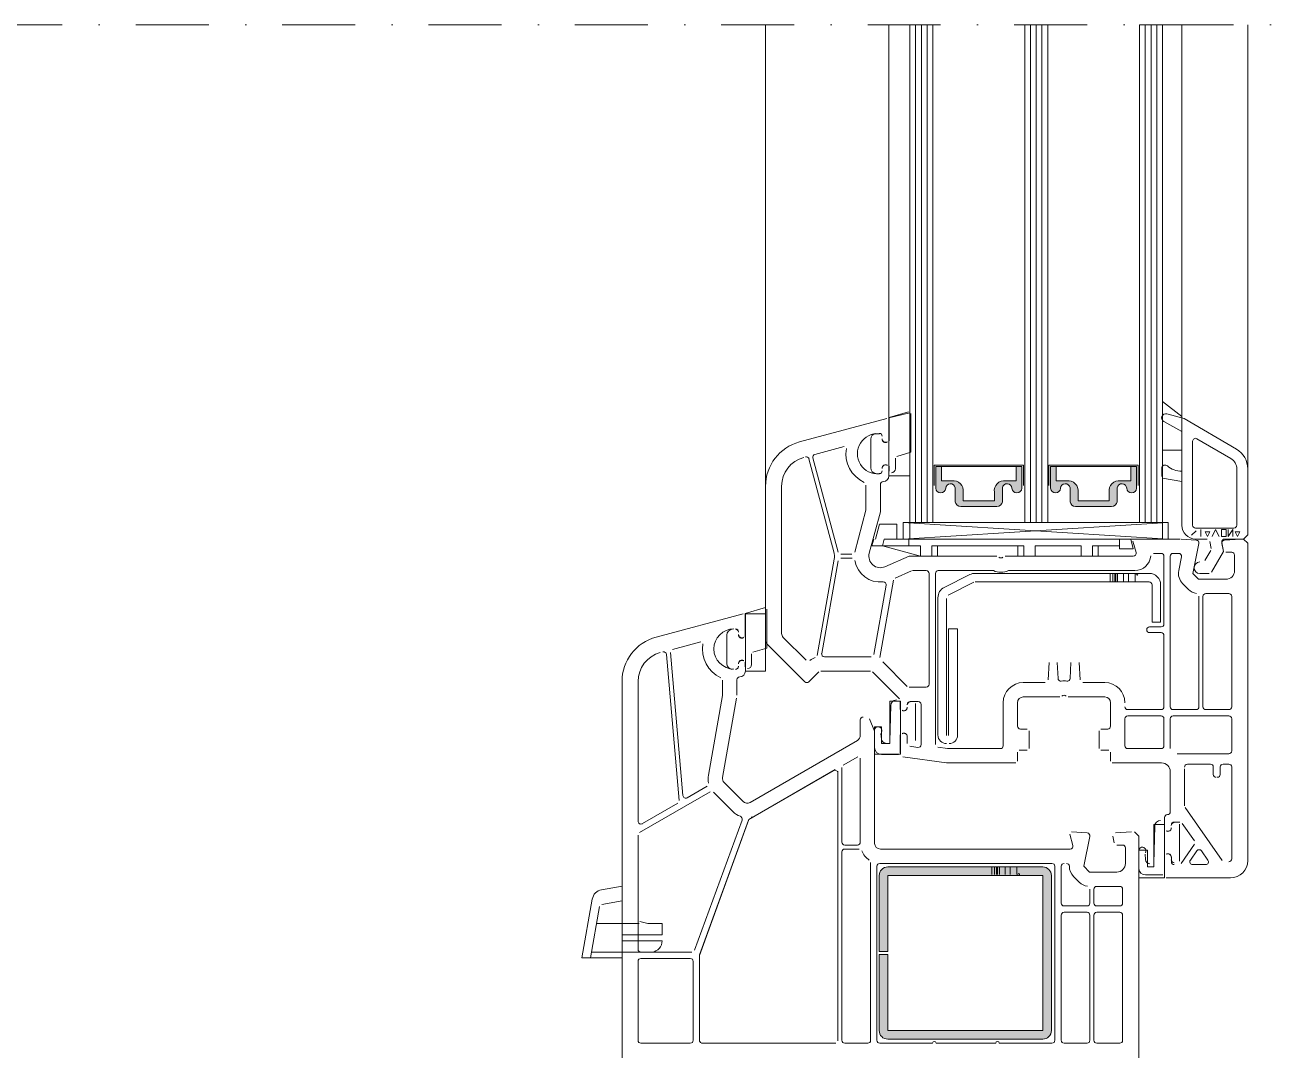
# Model space of a CAD drawing. Header units: millimetres. Extents: x 3755 to 11066, y 2401 to 4339.
# Drawn here: x 8953.3 to 9170.2, y 2755.5 to 2934.1 of the extents above; entities that cross this region are included whole.
import ezdxf

# ---------------------------------------------------------------- set-up
doc = ezdxf.new("R2010")
doc.units = ezdxf.units.MM
doc.linetypes.add('IMPORT-DASHDOT _2_', pattern=[25.4, 12.7, -6.35, 0, -6.35])
for name, color, linetype, lineweight in [('A-DETL', 90, 'Continuous', 18), ('A-DETL-GENF', 92, 'Continuous', 18), ('A-DETL-THIN', 151, 'Continuous', 18)]:
    doc.layers.add(name, color=color, linetype=linetype, lineweight=lineweight)

msp = doc.modelspace()

# ---------------------------------------------------------------- hatches: boundary and pattern name
at = {"layer": 'A-DETL-GENF'}
for color, points in [(3, [(9122.61, 2850.21), (9123.05, 2850.32), (9123.39, 2850.61), (9123.58, 2851.02), (9123.63, 2853.67), (9123.87, 2853.99), (9124.24, 2854.17), (9124.65, 2854.14), (9124.99, 2853.93), (9125.2, 2853.58), (9125.23, 2853.37), (9125.36, 2852.96), (9125.68, 2852.66), (9126.1, 2852.56), (9126.52, 2852.66), (9126.83, 2852.96), (9126.97, 2853.37), (9126.97, 2857.16), (9125.97, 2857.16), (9125.97, 2854.66), (9123.75, 2854.68), (9123.35, 2854.6), (9122.98, 2854.43), (9122.67, 2854.18), (9122.41, 2853.86), (9122.24, 2853.49), (9122.16, 2853.1), (9122.18, 2851.21), (9116.76, 2851.21), (9116.77, 2853.1), (9116.69, 2853.49), (9116.52, 2853.86), (9116.27, 2854.18), (9115.95, 2854.43), (9115.58, 2854.6), (9115.19, 2854.68), (9114.78, 2854.66), (9112.97, 2854.66), (9112.97, 2857.16), (9111.97, 2857.16), (9111.97, 2853.37), (9112.1, 2852.96), (9112.42, 2852.66), (9112.84, 2852.56), (9113.26, 2852.66), (9113.57, 2852.96), (9113.94, 2853.93), (9114.29, 2854.14), (9114.69, 2854.17), (9115.06, 2853.99), (9115.31, 2853.67), (9115.36, 2853.47), (9115.36, 2851.02), (9115.54, 2850.61), (9115.89, 2850.32), (9116.33, 2850.21)]), (3, [(9142.61, 2850.21), (9143.05, 2850.32), (9143.39, 2850.61), (9143.58, 2851.02), (9143.63, 2853.67), (9143.87, 2853.99), (9144.24, 2854.17), (9144.65, 2854.14), (9144.99, 2853.93), (9145.2, 2853.58), (9145.23, 2853.37), (9145.36, 2852.96), (9145.68, 2852.66), (9146.1, 2852.56), (9146.52, 2852.66), (9146.83, 2852.96), (9146.97, 2853.37), (9146.97, 2857.16), (9145.97, 2857.16), (9145.97, 2854.66), (9143.75, 2854.68), (9143.35, 2854.6), (9142.98, 2854.43), (9142.67, 2854.18), (9142.41, 2853.86), (9142.24, 2853.49), (9142.16, 2853.1), (9142.18, 2851.21), (9136.76, 2851.21), (9136.77, 2853.1), (9136.69, 2853.49), (9136.52, 2853.86), (9136.27, 2854.18), (9135.95, 2854.43), (9135.58, 2854.6), (9135.19, 2854.68), (9134.78, 2854.66), (9132.97, 2854.66), (9132.97, 2857.16), (9131.97, 2857.16), (9131.97, 2853.37), (9132.1, 2852.96), (9132.42, 2852.66), (9132.84, 2852.56), (9133.26, 2852.66), (9133.57, 2852.96), (9133.94, 2853.93), (9134.29, 2854.14), (9134.69, 2854.17), (9135.06, 2853.99), (9135.31, 2853.67), (9135.36, 2853.47), (9135.36, 2851.02), (9135.54, 2850.61), (9135.89, 2850.32), (9136.33, 2850.21), (9142.15, 2850.21)]), (7, [(9130.62, 2757.44), (9131.01, 2757.49), (9131.37, 2757.64), (9131.68, 2757.88), (9131.92, 2758.19), (9132.07, 2758.55), (9132.12, 2758.94), (9132.07, 2786.33), (9131.92, 2786.69), (9131.68, 2787), (9131.37, 2787.24), (9131.01, 2787.39), (9130.62, 2787.44), (9103.23, 2787.39), (9102.87, 2787.24), (9102.56, 2787), (9102.32, 2786.69), (9102.17, 2786.33), (9102.12, 2785.94), (9102.12, 2772.69), (9103.62, 2772.69), (9103.62, 2785.94), (9130.62, 2785.94), (9130.62, 2758.94), (9103.62, 2758.94), (9103.62, 2772.19), (9102.12, 2772.19), (9102.17, 2758.55), (9102.32, 2758.19), (9102.56, 2757.88), (9102.87, 2757.64), (9103.23, 2757.49), (9103.62, 2757.44)])]:
    msp.add_hatch(color=color, dxfattribs=at).paths.add_polyline_path(points)

# ---------------------------------------------------------------- linework, layer by layer
at = {"layer": 'A-DETL', "linetype": 'IMPORT-DASHDOT _2_'}
msp.add_line((9342.32, 2934.07), (8707.32, 2934.07), dxfattribs=at)
at = {"layer": 'A-DETL'}
for p, q in [((9082.32, 2853.73), (9082.32, 2934.07)), ((9103.82, 2865.24), (9103.82, 2934.07)), ((9107.47, 2847.43), (9107.47, 2934.07)), ((9107.47, 2934.07), (9111.47, 2934.07)), ((9107.47, 2847.43), (9107.47, 2934.07)), ((9108.47, 2934.07), (9108.47, 2847.43)), ((9109.47, 2934.07), (9109.47, 2847.43)), ((9110.47, 2934.07), (9110.47, 2847.43)), ((9111.47, 2934.07), (9111.47, 2847.43)), ((9111.47, 2934.07), (9111.47, 2847.43)), ((9127.47, 2847.43), (9127.47, 2934.07)), ((9127.47, 2934.07), (9131.47, 2934.07)), ((9127.47, 2847.43), (9127.47, 2934.07)), ((9128.47, 2934.07), (9128.47, 2847.43)), ((9129.47, 2934.07), (9129.47, 2847.43)), ((9130.47, 2934.07), (9130.47, 2847.43)), ((9131.47, 2934.07), (9131.47, 2847.43)), ((9131.47, 2934.07), (9131.47, 2847.43)), ((9147.47, 2847.43), (9147.47, 2934.07)), ((9147.47, 2934.07), (9151.47, 2934.07)), ((9147.47, 2934.07), (9147.47, 2847.43)), ((9148.47, 2934.07), (9148.47, 2847.43)), ((9149.47, 2934.07), (9149.47, 2847.43)), ((9150.47, 2934.07), (9150.47, 2847.43)), ((9151.47, 2934.07), (9151.47, 2847.43)), ((9151.47, 2847.43), (9151.47, 2934.07)), ((9154.83, 2865.63), (9154.83, 2934.07)), ((9166.32, 2856.74), (9166.32, 2934.07)), ((9151.47, 2868.51), (9151.47, 2860)), ((9154.82, 2865.85), (9151.47, 2868.51)), ((9103.45, 2865.53), (9088.25, 2861.45)), ((9103.45, 2865.53), (9088.25, 2861.45)), ((9103.82, 2865.62), (9107.47, 2866.51)), ((9103.82, 2855.54), (9103.82, 2865.62)), ((9107.22, 2866.69), (9103.84, 2865.68)), ((9103.84, 2865.68), (9103.84, 2861.63)), ((9107.47, 2866.51), (9107.47, 2855.54)), ((9107.61, 2859.64), (9107.61, 2866.41)), ((9155.23, 2865.52), (9152.23, 2866.33)), ((9154.82, 2860), (9154.82, 2865.85)), ((9164.34, 2860.19), (9155.23, 2865.52)), ((9164.34, 2860.19), (9155.23, 2865.52)), ((9103.82, 2861.59), (9103.82, 2865.24)), ((9103.82, 2861.59), (9103.82, 2865.24)), ((9151.69, 2865.01), (9154.82, 2863.24)), ((9154.82, 2865.24), (9154.82, 2846.94)), ((9154.82, 2865.24), (9154.82, 2846.94)), ((9154.83, 2863.29), (9154.83, 2865.24)), ((9100.64, 2861.92), (9100.64, 2856.94)), ((9156.72, 2861.58), (9156.72, 2846.94)), ((9163.38, 2858.55), (9157.48, 2862.01)), ((9096.03, 2860.64), (9090.92, 2859.27)), ((9105.17, 2858.91), (9107.61, 2859.64)), ((9151.47, 2860), (9154.82, 2860)), ((9094.22, 2842.31), (9089.89, 2858.48)), ((9090.57, 2858.66), (9094.96, 2842.26)), ((9103.82, 2855.54), (9103.82, 2857.18)), ((9103.82, 2855.54), (9103.82, 2857.18)), ((9103.84, 2857.23), (9103.84, 2856.38)), ((9104.94, 2856.78), (9104.94, 2858.62)), ((9111.69, 2853.87), (9111.69, 2857.43)), ((9111.69, 2857.43), (9127.24, 2857.43)), ((9111.97, 2853.37), (9111.97, 2857.16)), ((9111.97, 2857.16), (9126.97, 2857.16)), ((9112.97, 2854.66), (9112.97, 2857.16)), ((9112.97, 2857.16), (9112.97, 2855.16)), ((9125.97, 2854.66), (9125.97, 2857.16)), ((9126.97, 2857.16), (9126.97, 2853.37)), ((9127.24, 2857.43), (9127.24, 2853.87)), ((9147.24, 2857.43), (9131.69, 2857.43)), ((9131.69, 2857.43), (9131.69, 2853.87)), ((9146.97, 2857.16), (9131.97, 2857.16)), ((9131.97, 2857.16), (9131.97, 2853.37)), ((9132.97, 2854.66), (9132.97, 2857.16)), ((9145.97, 2854.66), (9145.97, 2857.16)), ((9145.97, 2857.16), (9145.97, 2855.16)), ((9146.97, 2853.37), (9146.97, 2857.16)), ((9147.24, 2853.87), (9147.24, 2857.43)), ((9151.33, 2856.83), (9151.33, 2855.41)), ((9164.42, 2846.94), (9164.42, 2856.74)), ((9166.32, 2845.29), (9166.32, 2856.74)), ((9166.32, 2845.29), (9166.32, 2856.74)), ((9107.47, 2855.54), (9103.82, 2855.54)), ((9114.78, 2854.66), (9112.97, 2854.66)), ((9124.15, 2854.66), (9125.97, 2854.66)), ((9134.78, 2854.66), (9132.97, 2854.66)), ((9144.15, 2854.66), (9145.97, 2854.66)), ((9151.47, 2855.14), (9154.83, 2854.54)), ((9154.83, 2854.54), (9154.83, 2856.34)), ((9082.32, 2853.73), (9082.32, 2826.95)), ((9082.32, 2853.73), (9082.32, 2826.95)), ((9085.12, 2853.73), (9085.12, 2828.11)), ((9099.82, 2849.59), (9099.82, 2853.93)), ((9102.32, 2849.26), (9102.32, 2854.04)), ((9102.32, 2849.26), (9102.32, 2854.04)), ((9115.36, 2853.47), (9115.36, 2851.02)), ((9116.76, 2852.69), (9116.76, 2851.21)), ((9122.18, 2851.21), (9122.18, 2852.69)), ((9123.58, 2853.47), (9123.58, 2851.02)), ((9135.36, 2853.47), (9135.36, 2851.02)), ((9136.76, 2852.69), (9136.76, 2851.21)), ((9142.18, 2851.21), (9142.18, 2852.69)), ((9143.58, 2853.47), (9143.58, 2851.02)), ((9122.61, 2850.21), (9116.33, 2850.21)), ((9116.76, 2851.21), (9122.18, 2851.21)), ((9136.33, 2850.21), (9142.61, 2850.21)), ((9136.76, 2851.21), (9142.18, 2851.21)), ((9097.86, 2842.26), (9099.82, 2849.59)), ((9100.39, 2842.05), (9102.32, 2849.26)), ((9100.39, 2842.05), (9102.32, 2849.26)), ((9101.47, 2844.53), (9102.15, 2847.1)), ((9102.15, 2847.1), (9105.2, 2847.1)), ((9105.2, 2847.1), (9105.2, 2844.54)), ((9106.28, 2847.43), (9106.28, 2844.54)), ((9106.28, 2844.54), (9106.28, 2847.43)), ((9106.28, 2847.43), (9152.44, 2844.54)), ((9152.44, 2847.43), (9106.28, 2847.43)), ((9152.44, 2847.43), (9106.28, 2844.54)), ((9151.47, 2847.43), (9107.47, 2847.43)), ((9107.47, 2847.43), (9107.47, 2844.54)), ((9151.47, 2847.43), (9107.47, 2847.43)), ((9111.47, 2847.43), (9107.47, 2847.43)), ((9111.47, 2847.43), (9127.47, 2847.43)), ((9131.47, 2847.43), (9127.47, 2847.43)), ((9147.47, 2847.43), (9131.47, 2847.43)), ((9151.47, 2847.43), (9147.47, 2847.43)), ((9151.47, 2844.54), (9151.47, 2847.43)), ((9152.44, 2844.54), (9152.44, 2847.43)), ((9156.55, 2845.19), (9157.34, 2845.98)), ((9163.92, 2846.44), (9157.22, 2846.44)), ((9158.14, 2845), (9158.14, 2846.17)), ((9160.1, 2845), (9160.71, 2846.17)), ((9160.71, 2846.17), (9161.33, 2845)), ((9162.54, 2846.17), (9161.73, 2846.17)), ((9161.73, 2846.17), (9161.73, 2845)), ((9162.54, 2845), (9162.54, 2846.17)), ((9162.93, 2846.17), (9162.93, 2845)), ((9162.93, 2845), (9163.73, 2846.17)), ((9163.73, 2846.17), (9163.73, 2845)), ((9100.84, 2843.33), (9101.18, 2844.53)), ((9102.69, 2843.34), (9102.97, 2844.54)), ((9102.97, 2844.54), (9145.93, 2844.54)), ((9106.28, 2844.54), (9152.44, 2844.54)), ((9152.44, 2844.54), (9106.28, 2844.54)), ((9107.29, 2844.54), (9107.29, 2843.34)), ((9107.47, 2844.54), (9151.47, 2844.54)), ((9143.99, 2842.84), (9143.99, 2844.54)), ((9145.93, 2844.54), (9146.39, 2842.84)), ((9146.33, 2844.16), (9146.87, 2842.17)), ((9146.33, 2844.16), (9146.87, 2842.17)), ((9154.53, 2844.54), (9146.62, 2844.54)), ((9154.53, 2844.54), (9146.62, 2844.54)), ((9157.36, 2844.36), (9154.73, 2844.53)), ((9157.36, 2844.36), (9154.73, 2844.53)), ((9156.75, 2838.54), (9157.81, 2843.76)), ((9156.75, 2838.54), (9157.81, 2843.76)), ((9157.22, 2844.54), (9159.24, 2844.54)), ((9157.22, 2844.54), (9159.24, 2844.54)), ((9158.93, 2845.79), (9159.33, 2845)), ((9158.93, 2845.79), (9159.73, 2845.79)), ((9159.33, 2845), (9159.73, 2845.79)), ((9159.73, 2844.12), (9159.95, 2842.88)), ((9159.73, 2844.12), (9159.95, 2842.88)), ((9161.73, 2845), (9162.54, 2845)), ((9162.07, 2842.34), (9161.79, 2843.95)), ((9162.07, 2842.34), (9161.79, 2843.95)), ((9161.83, 2843.77), (9162.03, 2842.65)), ((9161.83, 2843.77), (9162.03, 2842.65)), ((9162.28, 2844.54), (9165.57, 2844.54)), ((9162.28, 2844.54), (9165.57, 2844.54)), ((9165.07, 2844.54), (9162.29, 2844.35)), ((9165.07, 2844.54), (9162.29, 2844.35)), ((9164.13, 2845.79), (9164.93, 2845.79)), ((9164.53, 2845), (9164.13, 2845.79)), ((9164.93, 2845.79), (9164.53, 2845)), ((9165.57, 2844.54), (9166.32, 2845.29)), ((9165.57, 2844.54), (9166.32, 2845.29)), ((9166.32, 2843.79), (9165.57, 2844.54)), ((9166.32, 2843.79), (9165.57, 2844.54)), ((9166.32, 2788.54), (9166.32, 2843.79)), ((9166.32, 2788.54), (9166.32, 2843.79)), ((9097.37, 2841.89), (9095.44, 2841.89)), ((9102.71, 2843.33), (9100.84, 2843.33)), ((9109.29, 2841.54), (9102.69, 2843.34)), ((9102.69, 2843.34), (9109.29, 2843.34)), ((9109.29, 2843.34), (9102.69, 2843.34)), ((9107.32, 2841.54), (9103.12, 2839.7)), ((9107.32, 2841.54), (9103.12, 2839.7)), ((9122.61, 2841.54), (9107.32, 2841.54)), ((9122.61, 2841.54), (9107.32, 2841.54)), ((9109.29, 2843.34), (9109.29, 2841.54)), ((9112.29, 2841.54), (9109.29, 2841.54)), ((9111.29, 2843.34), (9127.29, 2843.34)), ((9111.29, 2843.34), (9111.29, 2841.54)), ((9112.29, 2843.34), (9112.29, 2841.54)), ((9146.38, 2841.54), (9124.04, 2841.54)), ((9146.38, 2841.54), (9124.04, 2841.54)), ((9126.29, 2841.54), (9126.29, 2843.34)), ((9129.29, 2841.54), (9126.29, 2841.54)), ((9127.29, 2843.34), (9127.29, 2841.54)), ((9137.29, 2843.34), (9129.29, 2843.34)), ((9129.29, 2843.34), (9129.29, 2841.54)), ((9137.29, 2841.54), (9137.29, 2843.34)), ((9140.29, 2841.54), (9137.29, 2841.54)), ((9143.99, 2843.34), (9139.29, 2843.34)), ((9139.29, 2843.34), (9139.29, 2841.54)), ((9140.29, 2843.34), (9140.29, 2841.54)), ((9146.39, 2842.84), (9143.99, 2842.84)), ((9151.22, 2842.04), (9149.93, 2842.04)), ((9151.72, 2829.74), (9151.72, 2841.54)), ((9152.82, 2841.54), (9152.82, 2815.34)), ((9154.3, 2842.04), (9153.32, 2842.04)), ((9159.89, 2842.55), (9158.87, 2840.79)), ((9159.89, 2842.55), (9158.87, 2840.79)), ((9160.02, 2838.79), (9162.07, 2842.34)), ((9160.02, 2838.79), (9162.07, 2842.34)), ((9162.52, 2842.24), (9163.52, 2842.24)), ((9162.52, 2842.24), (9163.52, 2842.24)), ((9164.02, 2841.74), (9164.02, 2839.04)), ((9164.02, 2841.74), (9164.02, 2839.04)), ((9091.32, 2824.27), (9094.28, 2841.02)), ((9094.95, 2840.77), (9092.1, 2824.62)), ((9097.4, 2841.19), (9095.44, 2841.19)), ((9154.3, 2839.03), (9154.79, 2841.44)), ((9104.61, 2837.38), (9102.23, 2823.92)), ((9107.75, 2838.99), (9104.9, 2837.75)), ((9110.32, 2839.04), (9107.95, 2839.04)), ((9110.82, 2819.24), (9110.82, 2838.54)), ((9111.92, 2838.54), (9111.92, 2808.76)), ((9122.02, 2839.04), (9112.42, 2839.04)), ((9117.93, 2838.35), (9113.46, 2836.11)), ((9149.15, 2838.56), (9118.82, 2838.56)), ((9146.65, 2839.04), (9124.63, 2839.04)), ((9142.33, 2838.56), (9142.33, 2837.06)), ((9142.83, 2838.56), (9142.83, 2837.06)), ((9143.15, 2837.06), (9143.15, 2838.56)), ((9143.34, 2838.56), (9143.34, 2837.06)), ((9143.66, 2837.06), (9143.66, 2838.56)), ((9144.67, 2837.06), (9144.67, 2838.56)), ((9145.53, 2838.56), (9145.53, 2837.06)), ((9146.7, 2838.56), (9146.7, 2837.06)), ((9157.75, 2837.54), (9156.75, 2838.54)), ((9157.75, 2837.54), (9156.75, 2838.54)), ((9162.52, 2837.54), (9157.75, 2837.54)), ((9162.52, 2837.54), (9157.75, 2837.54)), ((9157.97, 2838.54), (9159.59, 2838.54)), ((9157.97, 2838.54), (9159.59, 2838.54)), ((9101.21, 2824.45), (9103.33, 2836.48)), ((9114.13, 2834.77), (9118.6, 2837)), ((9118.82, 2837.06), (9149.15, 2837.06)), ((9149.65, 2836.56), (9149.65, 2830.06)), ((9151.15, 2830.06), (9151.15, 2836.56)), ((9155.98, 2835.77), (9154.98, 2836.77)), ((9163.02, 2835.04), (9159.02, 2835.04)), ((9112.35, 2834.32), (9112.35, 2810.41)), ((9113.85, 2810.3), (9113.85, 2834.19)), ((9157.82, 2815.34), (9157.82, 2834.57)), ((9158.52, 2834.54), (9158.52, 2815.34)), ((9163.52, 2815.34), (9163.52, 2834.54)), ((9078.45, 2831.53), (9063.25, 2827.45)), ((9078.45, 2831.53), (9063.25, 2827.45)), ((9082.32, 2832.64), (9078.79, 2831.58)), ((9078.79, 2831.58), (9078.79, 2827.53)), ((9078.82, 2821.54), (9078.82, 2831.53)), ((9078.82, 2831.53), (9082.32, 2831.53)), ((9078.82, 2827.59), (9078.82, 2831.24)), ((9078.82, 2827.59), (9078.82, 2831.24)), ((9082.32, 2831.53), (9082.32, 2821.54)), ((9082.56, 2825.54), (9082.56, 2832.31)), ((9115.78, 2828.91), (9114.2, 2828.91)), ((9114.2, 2828.91), (9114.2, 2810.32)), ((9115.78, 2810.41), (9115.78, 2828.91)), ((9149.22, 2829.24), (9151.22, 2829.24)), ((9149.65, 2830.06), (9151.15, 2830.06)), ((9071.03, 2826.64), (9066.11, 2825.32)), ((9075.59, 2827.82), (9075.59, 2822.84)), ((9085.42, 2827.4), (9089.4, 2823.42)), ((9151.22, 2828.24), (9149.22, 2828.24)), ((9151.72, 2815.34), (9151.72, 2827.74)), ((9067.3, 2799.01), (9065.07, 2824.44)), ((9065.74, 2824.8), (9067.92, 2799.86)), ((9079.89, 2822.68), (9079.89, 2824.52)), ((9080.12, 2824.81), (9082.56, 2825.54)), ((9082.62, 2826.24), (9089.18, 2819.68)), ((9082.62, 2826.24), (9089.18, 2819.68)), ((9078.79, 2823.12), (9078.79, 2822.28)), ((9078.82, 2821.54), (9078.82, 2823.18)), ((9078.82, 2821.54), (9078.82, 2823.18)), ((9092.59, 2824.04), (9100.72, 2824.04)), ((9102.74, 2823.16), (9107.01, 2818.88)), ((9131.54, 2820.01), (9131.7, 2823.06)), ((9133.13, 2823.06), (9133.27, 2820.27)), ((9135.37, 2820.27), (9135.52, 2823.06)), ((9136.95, 2823.06), (9137.11, 2820.01)), ((9074.82, 2817.31), (9074.82, 2819.93)), ((9077.32, 2817.36), (9077.32, 2820.04)), ((9077.32, 2817.36), (9077.32, 2820.04)), ((9082.32, 2821.54), (9078.82, 2821.54)), ((9089.88, 2819.68), (9091.59, 2821.39)), ((9089.88, 2819.68), (9091.59, 2821.39)), ((9091.94, 2821.54), (9100.62, 2821.54)), ((9091.94, 2821.54), (9100.62, 2821.54)), ((9100.97, 2821.39), (9105.68, 2816.68)), ((9100.97, 2821.39), (9105.68, 2816.68)), ((9057.32, 2819.73), (9057.32, 2748.04)), ((9057.32, 2819.73), (9057.32, 2748.04)), ((9060.12, 2819.73), (9060.12, 2795.4)), ((9107.37, 2818.74), (9110.32, 2818.74)), ((9127.22, 2819.54), (9131.04, 2819.54)), ((9137.61, 2819.54), (9141.42, 2819.54)), ((9072.38, 2803.44), (9074.82, 2817.31)), ((9074.84, 2803), (9077.28, 2816.84)), ((9074.84, 2803), (9077.28, 2816.84)), ((9104, 2808.95), (9104, 2816.33)), ((9104, 2816.33), (9105.82, 2816.33)), ((9104.13, 2815.55), (9104, 2809.34)), ((9105.8, 2814.86), (9105.8, 2816.32)), ((9105.82, 2816.33), (9105.82, 2814.89)), ((9105.82, 2816.33), (9105.82, 2807.09)), ((9105.82, 2816.33), (9105.82, 2814.89)), ((9107.52, 2816.24), (9108.92, 2816.24)), ((9107.52, 2816.24), (9108.92, 2816.24)), ((9108.42, 2809.44), (9108.42, 2815.88)), ((9109.42, 2815.74), (9109.42, 2808.75)), ((9109.42, 2815.74), (9109.42, 2808.75)), ((9123.72, 2808.54), (9123.72, 2816.04)), ((9126.22, 2811.94), (9126.22, 2816.04)), ((9126.22, 2811.94), (9126.22, 2816.04)), ((9127.22, 2817.04), (9133.61, 2817.04)), ((9127.22, 2817.04), (9133.61, 2817.04)), ((9135.04, 2817.04), (9141.42, 2817.04)), ((9135.04, 2817.04), (9141.42, 2817.04)), ((9142.42, 2816.04), (9142.42, 2811.94)), ((9142.42, 2816.04), (9142.42, 2811.94)), ((9145.42, 2814.84), (9151.22, 2814.84)), ((9151.22, 2813.74), (9145.42, 2813.74)), ((9153.32, 2814.84), (9157.32, 2814.84)), ((9163.02, 2813.74), (9153.32, 2813.74)), ((9159.02, 2814.84), (9163.02, 2814.84)), ((9098.82, 2813.04), (9098.82, 2810.34)), ((9098.82, 2813.04), (9098.82, 2810.34)), ((9101.32, 2811.05), (9100.45, 2813.22)), ((9101.32, 2811.05), (9100.45, 2813.22)), ((9101.32, 2807.09), (9101.32, 2811.85)), ((9101.32, 2811.85), (9102.52, 2811.85)), ((9102.52, 2811.85), (9102.52, 2808.95)), ((9127.92, 2811.44), (9126.72, 2811.44)), ((9127.92, 2811.44), (9126.72, 2811.44)), ((9128.22, 2808.04), (9128.22, 2811.14)), ((9128.22, 2808.04), (9128.22, 2811.14)), ((9140.42, 2811.14), (9140.42, 2808.04)), ((9140.42, 2811.14), (9140.42, 2808.04)), ((9141.92, 2811.44), (9140.72, 2811.44)), ((9141.92, 2811.44), (9140.72, 2811.44)), ((9144.92, 2813.24), (9144.92, 2808.54)), ((9151.72, 2808.54), (9151.72, 2813.24)), ((9152.82, 2813.24), (9152.82, 2808.07)), ((9163.52, 2807.64), (9163.52, 2813.24)), ((9098.32, 2809.47), (9079.62, 2798.67)), ((9098.32, 2809.47), (9079.62, 2798.67)), ((9101.32, 2811.05), (9101.32, 2808.22)), ((9101.32, 2791.54), (9101.32, 2810.94)), ((9101.32, 2791.54), (9101.32, 2810.94)), ((9102.52, 2809.7), (9102.43, 2810.67)), ((9105.8, 2807.32), (9105.8, 2810.45)), ((9105.82, 2810.48), (9105.82, 2807.09)), ((9105.82, 2810.48), (9105.82, 2807.09)), ((9107.02, 2808.94), (9107.02, 2810.14)), ((9107.02, 2808.94), (9107.02, 2810.14)), ((9105.82, 2807.09), (9101.32, 2807.09)), ((9102.52, 2808.95), (9104, 2808.95)), ((9102.52, 2807.02), (9105.5, 2807.02)), ((9108.85, 2808.25), (9107.45, 2808.45)), ((9108.85, 2808.25), (9107.45, 2808.45)), ((9112.35, 2808.27), (9114, 2808.04)), ((9114, 2808.04), (9123.22, 2808.04)), ((9126.22, 2805.84), (9126.22, 2807.44)), ((9126.22, 2805.84), (9126.22, 2807.44)), ((9126.52, 2807.74), (9127.92, 2807.74)), ((9126.52, 2807.74), (9127.92, 2807.74)), ((9140.72, 2807.74), (9142.12, 2807.74)), ((9140.72, 2807.74), (9142.12, 2807.74)), ((9142.42, 2807.44), (9142.42, 2805.84)), ((9142.42, 2807.44), (9142.42, 2805.84)), ((9145.42, 2808.04), (9151.22, 2808.04)), ((9154.02, 2807.14), (9163.02, 2807.14)), ((9095.62, 2804.74), (9095.62, 2791.74)), ((9098.37, 2806.61), (9095.87, 2805.17)), ((9098.82, 2791.74), (9098.82, 2806.35)), ((9106.25, 2806.6), (9113.82, 2805.54)), ((9106.25, 2806.6), (9113.82, 2805.54)), ((9113.82, 2805.54), (9125.92, 2805.54)), ((9113.82, 2805.54), (9125.92, 2805.54)), ((9142.72, 2805.54), (9151.32, 2805.54)), ((9142.72, 2805.54), (9151.32, 2805.54)), ((9159.82, 2805.34), (9155.81, 2805.34)), ((9160.32, 2803.54), (9160.32, 2804.84)), ((9161.52, 2804.84), (9161.52, 2803.54)), ((9163.02, 2805.34), (9162.02, 2805.34)), ((9163.52, 2788.84), (9163.52, 2804.84)), ((9094.46, 2804.38), (9079.44, 2795.71)), ((9094.17, 2804.19), (9080.87, 2796.5)), ((9094.91, 2757.13), (9094.91, 2804.12)), ((9094.92, 2757.24), (9094.92, 2803.76)), ((9152.82, 2804.04), (9152.82, 2797.04)), ((9152.82, 2804.04), (9152.82, 2797.04)), ((9155.32, 2804.54), (9155.32, 2798.07)), ((9072.67, 2800.51), (9060.37, 2793.41)), ((9068.67, 2799.47), (9072.18, 2801.49)), ((9076.64, 2797.06), (9073.27, 2800.43)), ((9078.41, 2798.83), (9075.12, 2802.12)), ((9078.41, 2798.83), (9075.12, 2802.12)), ((9060.87, 2794.97), (9067.05, 2798.53)), ((9151.82, 2796.04), (9151.82, 2793.89)), ((9151.82, 2796.04), (9151.82, 2793.89)), ((9155.41, 2797.78), (9161.88, 2788.55)), ((9069.97, 2772.91), (9078.23, 2795.6)), ((9079.44, 2795.71), (9070.81, 2772.01)), ((9079.38, 2795.59), (9070.83, 2772.11)), ((9149.99, 2787.46), (9149.99, 2794.85)), ((9149.99, 2794.85), (9151.82, 2794.85)), ((9150.13, 2794.56), (9149.99, 2788.08)), ((9151.8, 2793.87), (9151.8, 2795.34)), ((9151.82, 2794.85), (9151.82, 2785.54)), ((9153.52, 2795.24), (9154.5, 2795.24)), ((9153.52, 2795.24), (9154.5, 2795.24)), ((9154.42, 2788.45), (9154.42, 2794.89)), ((9154.91, 2795.02), (9157.04, 2791.97)), ((9154.91, 2795.02), (9157.04, 2791.97)), ((9060.12, 2792.98), (9060.12, 2773.09)), ((9135.33, 2793.16), (9135.87, 2791.17)), ((9135.33, 2793.16), (9135.87, 2791.17)), ((9138.36, 2793.36), (9135.64, 2793.54)), ((9138.36, 2793.36), (9135.64, 2793.54)), ((9137.75, 2787.54), (9138.81, 2792.76)), ((9137.75, 2787.54), (9138.81, 2792.76)), ((9142.83, 2792.77), (9143.03, 2791.65)), ((9142.83, 2792.77), (9143.03, 2791.65)), ((9146.07, 2793.54), (9143.29, 2793.35)), ((9146.07, 2793.54), (9143.29, 2793.35)), ((9147.32, 2792.79), (9146.57, 2793.54)), ((9147.32, 2792.79), (9146.57, 2793.54)), ((9147.32, 2748.04), (9147.32, 2792.79)), ((9147.32, 2748.04), (9147.32, 2792.79)), ((9095.62, 2790.04), (9095.62, 2757.24)), ((9096.12, 2791.24), (9098.32, 2791.24)), ((9098.62, 2790.54), (9096.12, 2790.54)), ((9135.38, 2790.54), (9102.32, 2790.54)), ((9135.38, 2790.54), (9102.32, 2790.54)), ((9143.52, 2791.24), (9144.52, 2791.24)), ((9143.52, 2791.24), (9144.52, 2791.24)), ((9145.02, 2790.74), (9145.02, 2788.04)), ((9145.02, 2790.74), (9145.02, 2788.04)), ((9147.32, 2785.54), (9147.32, 2790.37)), ((9147.32, 2790.37), (9148.84, 2790.37)), ((9147.32, 2790.32), (9147.32, 2787.23)), ((9148.52, 2788.71), (9148.43, 2789.68)), ((9148.84, 2790.37), (9148.84, 2787.46)), ((9151.8, 2786.33), (9151.8, 2789.47)), ((9151.82, 2789.48), (9151.82, 2785.84)), ((9151.82, 2789.48), (9151.82, 2785.84)), ((9157.04, 2791.4), (9154.7, 2788.05)), ((9157.04, 2791.4), (9154.7, 2788.05)), ((9157.44, 2790.23), (9156.32, 2788.62)), ((9157.44, 2790.23), (9156.32, 2788.62)), ((9159.39, 2788.62), (9158.26, 2790.23)), ((9159.39, 2788.62), (9158.26, 2790.23)), ((9100.62, 2757.24), (9100.62, 2788.2)), ((9101.72, 2787.54), (9101.72, 2757.24)), ((9132.22, 2788.04), (9102.22, 2788.04)), ((9130.62, 2787.44), (9103.62, 2787.44)), ((9121.72, 2786.11), (9121.72, 2787.44)), ((9122.23, 2786.11), (9122.23, 2787.44)), ((9122.55, 2787.44), (9122.55, 2786.11)), ((9122.74, 2786.11), (9122.74, 2787.44)), ((9123.05, 2787.44), (9123.05, 2786.11)), ((9124.07, 2787.44), (9124.07, 2786.11)), ((9124.92, 2786.11), (9124.92, 2787.44)), ((9126.09, 2786.11), (9126.09, 2787.44)), ((9132.72, 2757.24), (9132.72, 2787.54)), ((9133.82, 2787.54), (9133.82, 2781.14)), ((9138.75, 2786.54), (9137.75, 2787.54)), ((9138.75, 2786.54), (9137.75, 2787.54)), ((9148.84, 2787.46), (9149.99, 2787.46)), ((9153.02, 2788.34), (9153.02, 2789.14)), ((9153.02, 2788.34), (9153.02, 2789.14)), ((9156.73, 2787.84), (9158.98, 2787.84)), ((9156.73, 2787.84), (9158.98, 2787.84)), ((9102.12, 2785.94), (9102.12, 2772.69)), ((9103.62, 2772.69), (9103.62, 2785.94)), ((9103.62, 2785.94), (9130.62, 2785.94)), ((9130.62, 2785.94), (9130.62, 2758.94)), ((9132.12, 2758.94), (9132.12, 2785.94)), ((9136.98, 2784.77), (9135.98, 2785.77)), ((9143.52, 2786.54), (9138.75, 2786.54)), ((9143.52, 2786.54), (9138.75, 2786.54)), ((9151.82, 2785.54), (9147.32, 2785.54)), ((9148.52, 2786.03), (9151.5, 2786.03)), ((9152.12, 2785.54), (9163.32, 2785.54)), ((9152.12, 2785.54), (9163.32, 2785.54)), ((9053.75, 2783.45), (9057.32, 2784.08)), ((9057.32, 2784.08), (9057.32, 2781.54)), ((9138.82, 2781.14), (9138.82, 2783.57)), ((9139.52, 2783.54), (9139.52, 2781.14)), ((9144.02, 2784.04), (9140.02, 2784.04)), ((9144.52, 2781.14), (9144.52, 2783.54)), ((9050.32, 2771.58), (9052.13, 2781.82)), ((9057.32, 2781.54), (9053.83, 2780.92)), ((9053.42, 2780.52), (9051.85, 2771.58)), ((9133.82, 2779.04), (9133.82, 2757.24)), ((9134.32, 2780.64), (9138.32, 2780.64)), ((9138.32, 2779.54), (9134.32, 2779.54)), ((9138.82, 2757.24), (9138.82, 2779.04)), ((9139.52, 2779.04), (9139.52, 2757.24)), ((9144.02, 2780.64), (9140.02, 2780.64)), ((9144.02, 2779.54), (9140.02, 2779.54)), ((9144.52, 2757.24), (9144.52, 2779.04)), ((9060.32, 2777.58), (9052.9, 2777.58)), ((9061.82, 2777.58), (9060.42, 2777.95)), ((9064.32, 2777.58), (9061.82, 2777.58)), ((9064.32, 2775.58), (9064.32, 2777.58)), ((9057.32, 2774.58), (9057.32, 2775.58)), ((9057.32, 2775.58), (9064.32, 2775.58)), ((9064.32, 2774.58), (9057.32, 2774.58)), ((9051.85, 2771.58), (9052.02, 2772.58)), ((9052.02, 2772.58), (9062.32, 2772.58)), ((9060.62, 2772.59), (9069.5, 2772.59)), ((9102.12, 2772.69), (9103.62, 2772.69)), ((9103.62, 2772.19), (9102.12, 2772.19)), ((9102.12, 2772.19), (9102.12, 2758.94)), ((9103.62, 2758.94), (9103.62, 2772.19)), ((9051.85, 2771.58), (9050.32, 2771.58)), ((9057.32, 2771.58), (9051.85, 2771.58)), ((9060.12, 2770.99), (9060.12, 2757.24)), ((9069.22, 2771.49), (9060.62, 2771.49)), ((9069.72, 2757.24), (9069.72, 2770.99)), ((9070.81, 2772.01), (9070.81, 2757.06)), ((9070.82, 2771.95), (9070.82, 2757.24)), ((9130.62, 2758.94), (9103.62, 2758.94)), ((9103.62, 2757.44), (9130.62, 2757.44)), ((9060.62, 2756.74), (9069.22, 2756.74)), ((9071.17, 2756.76), (9094.57, 2756.76)), ((9071.32, 2756.74), (9094.42, 2756.74)), ((9096.12, 2756.74), (9100.12, 2756.74)), ((9102.22, 2756.74), (9111.42, 2756.74)), ((9112.02, 2756.74), (9122.42, 2756.74)), ((9123.02, 2756.74), (9132.22, 2756.74)), ((9134.32, 2756.74), (9138.32, 2756.74)), ((9140.02, 2756.74), (9144.02, 2756.74))]:
    msp.add_line(p, q, dxfattribs=at)
for centre in [(9147.03, 2838.4), (9126.43, 2786.11)]:
    msp.add_circle(centre, 0.157, dxfattribs=at)
for centre, radius, start, end in [((9152.04, 2865.63), 0.715, 75, 240.5133), ((9090.32, 2853.73), 8, 105, 180), ((9090.32, 2853.73), 8, 105, 180), ((9101.82, 2859.39), 3.5, 84.2608, 275.7392), ((9101.82, 2859.39), 3.5, 84.2608, 275.7392), ((9101.64, 2861.92), 1, 94.5886, 180), ((9102.14, 2862.43), 0.5, 0, 90), ((9103.22, 2861.94), 0.6, 180, 300), ((9103.22, 2861.94), 0.6, 180, 300), ((9103.24, 2861.98), 0.6, 180, 300), ((9157.22, 2861.58), 0.5, 59.6895, 180), ((9089.41, 2858.35), 0.5, 15, 105), ((9091.05, 2858.79), 0.5, 105, 195), ((9101.82, 2859.39), 5.5, 170.4408, 245.3757), ((9162.32, 2856.74), 4, 0, 59.6895), ((9162.32, 2856.74), 4, 0, 59.6895), ((9090.32, 2853.73), 5.2, 105, 180), ((9101.64, 2856.94), 1, 180, 265.4114), ((9103.22, 2856.84), 0.6, 60, 180), ((9103.22, 2856.84), 0.6, 60, 180), ((9103.24, 2856.88), 0.6, 60, 180), ((9104.24, 2856.78), 0.7, 270, 360), ((9151.93, 2856.83), 0.6, 47.1429, 180), ((9154.68, 2859.8), 3.45, 227.1429, 272.321), ((9162.32, 2856.74), 2.1, 0, 59.6895), ((9102.14, 2856.43), 0.5, 270, 0), ((9102.82, 2854.04), 0.5, 90, 180), ((9102.82, 2854.04), 0.5, 90, 180), ((9102.82, 2855.54), 1, 270, 0), ((9102.82, 2855.54), 1, 270, 0), ((9115.05, 2852.95), 1.73, 351.4303, 98.7575), ((9123.89, 2852.95), 1.73, 81.2425, 188.5697), ((9135.05, 2852.95), 1.73, 351.4303, 98.7575), ((9143.89, 2852.95), 1.73, 81.2425, 188.5697), ((9112.84, 2853.43), 0.872, 183.6636, 356.3364), ((9114.54, 2853.35), 0.83, 8.084, 178.5752), ((9124.4, 2853.35), 0.83, 1.4248, 171.916), ((9126.1, 2853.43), 0.872, 183.6636, 356.3364), ((9132.84, 2853.43), 0.872, 183.6636, 356.3364), ((9134.54, 2853.35), 0.83, 8.084, 178.5752), ((9144.4, 2853.35), 0.83, 1.4248, 171.916), ((9146.1, 2853.43), 0.872, 183.6636, 356.3364), ((9116.33, 2851.2), 0.986, 190.25, 270), ((9122.61, 2851.2), 0.986, 270, 349.75), ((9136.33, 2851.2), 0.986, 190.25, 270), ((9142.61, 2851.2), 0.986, 270, 349.75), ((9157.22, 2846.94), 2.4, 180, 270), ((9157.22, 2846.94), 2.4, 180, 270), ((9157.22, 2846.94), 0.5, 180, 270), ((9163.92, 2846.94), 0.5, 270, 0), ((9157.32, 2843.86), 0.5, 348.5, 86.2), ((9157.32, 2843.86), 0.5, 348.5, 86.2), ((9162.28, 2844.04), 0.5, 90, 190), ((9162.28, 2844.04), 0.5, 90, 190), ((9162.32, 2843.85), 0.5, 93.8, 190), ((9162.32, 2843.85), 0.5, 93.8, 190), ((9091.32, 2841.54), 3, 350, 15), ((9102.32, 2841.54), 2, 165, 293.5782), ((9102.32, 2841.54), 2, 165, 293.5782), ((9146.38, 2842.04), 0.5, 270, 15), ((9146.38, 2842.04), 0.5, 270, 15), ((9146.65, 2841.84), 2.8, 270, 354.7841), ((9151.22, 2841.54), 0.5, 0, 90), ((9153.32, 2841.54), 0.5, 90, 180), ((9154.3, 2841.54), 0.5, 348.5, 90), ((9163.52, 2841.74), 0.5, 0, 90), ((9163.52, 2841.74), 0.5, 0, 90), ((9102.32, 2841.54), 4.5, 189.7878, 275.901), ((9123.32, 2841.74), 0.5, 224.427, 315.573), ((9123.32, 2841.74), 0.5, 224.427, 315.573), ((9157.97, 2839.54), 1, 90, 270), ((9157.97, 2839.54), 1, 90, 270), ((9110.32, 2838.54), 0.5, 0, 90), ((9112.42, 2838.54), 0.5, 90, 180), ((9118.82, 2836.56), 2, 90, 116.5651), ((9123.32, 2841.74), 3, 244.1581, 295.8419), ((9149.15, 2836.56), 2, 0, 90), ((9156.75, 2838.54), 2.5, 168.5, 225), ((9162.52, 2839.04), 1.5, 270, 0), ((9162.52, 2839.04), 1.5, 270, 0), ((9102.84, 2836.56), 0.5, 350, 95.901), ((9114.35, 2834.32), 2, 116.5651, 180), ((9149.15, 2836.56), 0.5, 0, 90), ((9157.75, 2837.54), 2.5, 225, 261.8011), ((9159.02, 2834.54), 0.5, 90, 180), ((9163.02, 2834.54), 0.5, 0, 90), ((9076.82, 2825.39), 3.5, 90, 270), ((9076.82, 2825.39), 3.5, 90, 270), ((9076.59, 2827.82), 1, 94.5886, 180), ((9077.09, 2828.33), 0.5, 0, 90), ((9077.12, 2828.39), 0.5, 0, 90), ((9077.12, 2828.39), 0.5, 0, 90), ((9149.22, 2828.74), 0.5, 90, 180), ((9149.22, 2828.74), 0.5, 180, 270), ((9151.22, 2829.74), 0.5, 270, 0), ((9065.32, 2819.73), 8, 105, 180), ((9065.32, 2819.73), 8, 105, 180), ((9078.19, 2827.88), 0.6, 180, 300), ((9078.22, 2827.94), 0.6, 180, 300), ((9078.22, 2827.94), 0.6, 180, 300), ((9083.32, 2826.95), 1, 180, 225), ((9083.32, 2826.95), 1, 180, 225), ((9086.12, 2828.11), 1, 180, 225), ((9151.22, 2827.74), 0.5, 0, 90), ((9065.32, 2819.73), 5.2, 105, 180), ((9064.57, 2824.39), 0.5, 5, 105), ((9076.82, 2825.39), 5.5, 170.4408, 245.3757), ((9092.59, 2824.54), 0.5, 170, 270), ((9076.59, 2822.84), 1, 180, 265.4114), ((9077.09, 2822.33), 0.5, 270, 0), ((9077.12, 2822.39), 0.5, 270, 0), ((9077.12, 2822.39), 0.5, 270, 0), ((9078.19, 2822.78), 0.6, 60, 180), ((9078.22, 2822.84), 0.6, 60, 180), ((9078.22, 2822.84), 0.6, 60, 180), ((9079.19, 2822.68), 0.7, 270, 0), ((9091.94, 2821.04), 3, 108.5301, 128.6717), ((9077.82, 2820.04), 0.5, 90, 180), ((9077.82, 2820.04), 0.5, 90, 180), ((9077.82, 2821.54), 1, 270, 0), ((9077.82, 2821.54), 1, 270, 0), ((9133.77, 2820.29), 0.5, 183, 278.5419), ((9134.32, 2816.64), 3.2, 81.4581, 98.5419), ((9134.87, 2820.29), 0.5, 261.4581, 357), ((9089.53, 2820.04), 0.5, 225, 315), ((9089.53, 2820.04), 0.5, 225, 315), ((9110.32, 2819.24), 0.5, 270, 0), ((9127.22, 2816.04), 3.5, 90, 180), ((9141.42, 2816.04), 3.5, 360, 90), ((9105.13, 2815.52), 1, 90, 178.7551), ((9107.5, 2815.66), 0.5, 90, 180), ((9107.52, 2815.74), 0.5, 90, 180), ((9107.52, 2815.74), 0.5, 90, 180), ((9108.92, 2815.74), 0.5, 0, 90), ((9108.92, 2815.74), 0.5, 0, 90), ((9127.22, 2816.04), 1, 90, 180), ((9127.22, 2816.04), 1, 90, 180), ((9134.32, 2816.84), 0.5, 44.427, 135.573), ((9134.32, 2816.84), 0.5, 44.427, 135.573), ((9141.42, 2816.04), 1, 0, 90), ((9141.42, 2816.04), 1, 0, 90), ((9099.32, 2813.04), 0.5, 90, 180), ((9099.32, 2813.04), 0.5, 90, 180), ((9106.4, 2815.21), 0.6, 240, 0), ((9106.42, 2815.24), 0.6, 240, 0), ((9106.42, 2815.24), 0.6, 240, 0), ((9145.42, 2815.34), 0.5, 180, 270), ((9145.42, 2813.24), 0.5, 90, 180), ((9151.22, 2815.34), 0.5, 270, 0), ((9151.22, 2813.24), 0.5, 0, 90), ((9153.32, 2815.34), 0.5, 180, 270), ((9153.32, 2813.24), 0.5, 90, 180), ((9157.32, 2815.34), 0.5, 270, 0), ((9159.02, 2815.34), 0.5, 180, 270), ((9163.02, 2815.34), 0.5, 270, 0), ((9163.02, 2813.24), 0.5, 0, 90), ((9101.95, 2811.21), 0.639, 332.9804, 170.6261), ((9126.72, 2811.94), 0.5, 180, 270), ((9126.72, 2811.94), 0.5, 180, 270), ((9141.92, 2811.94), 0.5, 270, 0), ((9141.92, 2811.94), 0.5, 270, 0), ((9097.82, 2810.34), 1, 300, 0), ((9097.82, 2810.34), 1, 300, 0), ((9103.31, 2809.77), 0.8, 185.0405, 264.9888), ((9106.4, 2810.11), 0.6, 360, 120), ((9106.42, 2810.14), 0.6, 0, 120), ((9106.42, 2810.14), 0.6, 0, 120), ((9113.85, 2810.41), 1.5, 180, 270), ((9114.28, 2810.41), 1.5, 270, 0), ((9102.52, 2808.22), 1.2, 180, 270), ((9108.92, 2808.75), 0.5, 262.0176, 0), ((9108.92, 2808.75), 0.5, 262.0176, 0), ((9123.22, 2808.54), 0.5, 270, 0), ((9145.42, 2808.54), 0.5, 180, 270), ((9151.22, 2808.54), 0.5, 270, 0), ((9163.02, 2807.64), 0.5, 270, 0), ((9151.32, 2804.04), 1.5, 0, 90), ((9151.32, 2804.04), 1.5, 0, 90), ((9155.81, 2804.84), 0.5, 90, 184.3012), ((9159.82, 2804.84), 0.5, 0, 90), ((9162.02, 2804.84), 0.5, 90, 180), ((9163.02, 2804.84), 0.5, 0, 90), ((9075.82, 2802.83), 3.5, 170, 193.0107), ((9075.82, 2802.83), 1, 170, 225.1931), ((9075.82, 2802.83), 1, 170, 225.1931), ((9094.42, 2803.76), 0.5, 0, 120), ((9160.82, 2803.54), 0.5, 180, 270), ((9161.02, 2803.54), 0.5, 270, 0), ((9068.42, 2799.9), 0.5, 185, 300), ((9079.12, 2799.54), 1, 225, 300), ((9079.12, 2799.54), 1, 225, 300), ((9079.12, 2799.54), 3.5, 225, 250.1927), ((9077.76, 2795.77), 0.5, 340, 70.1927), ((9079.12, 2799.54), 3.5, 281.895, 300), ((9152.32, 2796.04), 0.5, 90, 180), ((9152.32, 2796.04), 0.5, 90, 180), ((9152.32, 2797.04), 0.5, 270, 0), ((9152.32, 2797.04), 0.5, 270, 0), ((9060.62, 2795.4), 0.5, 180, 300), ((9151.13, 2794.54), 1, 90, 178.7551), ((9152.4, 2794.22), 0.6, 240, 360), ((9152.42, 2794.24), 0.6, 240, 0), ((9152.42, 2794.24), 0.6, 240, 0), ((9153.5, 2794.67), 0.5, 90, 180), ((9153.52, 2794.74), 0.5, 90, 180), ((9153.52, 2794.74), 0.5, 90, 180), ((9096.12, 2791.74), 0.5, 180, 270), ((9098.32, 2791.74), 0.5, 270, 0), ((9138.32, 2792.86), 0.5, 348.5, 86.2), ((9138.32, 2792.86), 0.5, 348.5, 86.2), ((9096.12, 2790.04), 0.5, 90, 180), ((9102.32, 2791.54), 3.5, 202.0243, 236.633), ((9102.32, 2791.54), 1, 180, 270), ((9102.32, 2791.54), 1, 180, 270), ((9135.38, 2791.04), 0.5, 270, 15), ((9135.38, 2791.04), 0.5, 270, 15), ((9144.52, 2790.74), 0.5, 0, 90), ((9144.52, 2790.74), 0.5, 0, 90), ((9147.95, 2790.22), 0.639, 326.4969, 167.854), ((9152.4, 2789.12), 0.6, 0, 120), ((9152.42, 2789.14), 0.6, 0, 120), ((9152.42, 2789.14), 0.6, 0, 120), ((9157.85, 2789.94), 0.5, 35, 145), ((9157.85, 2789.94), 0.5, 35, 145), ((9102.22, 2787.54), 0.5, 90, 180), ((9103.62, 2785.94), 1.5, 90, 180), ((9130.62, 2785.94), 1.5, 0, 90), ((9132.22, 2787.54), 0.5, 0, 90), ((9134.32, 2787.54), 0.5, 90, 180), ((9134.75, 2787.54), 0.5, 360, 90), ((9137.75, 2787.54), 2.5, 180, 225), ((9143.52, 2788.04), 1.5, 270, 0), ((9143.52, 2788.04), 1.5, 270, 0), ((9149.31, 2788.78), 0.8, 185.0405, 264.9888), ((9153.5, 2788.67), 0.5, 180, 270), ((9153.52, 2788.34), 0.5, 180, 270), ((9153.52, 2788.34), 0.5, 180, 270), ((9156.73, 2788.34), 0.5, 145, 270), ((9156.73, 2788.34), 0.5, 145, 270), ((9158.98, 2788.34), 0.5, 270, 35), ((9158.98, 2788.34), 0.5, 270, 35), ((9163.02, 2788.84), 0.5, 270, 0), ((9163.32, 2788.54), 3, 270, 0), ((9163.32, 2788.54), 3, 270, 0), ((9148.52, 2787.23), 1.2, 186.0075, 270), ((9054.1, 2781.48), 2, 100.0001, 170), ((9138.75, 2786.54), 2.5, 225, 261.8011), ((9140.02, 2783.54), 0.5, 90, 180), ((9144.02, 2783.54), 0.5, 0, 90), ((9134.32, 2781.14), 0.5, 180, 270), ((9138.32, 2781.14), 0.5, 270, 0), ((9140.02, 2781.14), 0.5, 180, 270), ((9144.02, 2781.14), 0.5, 270, 0), ((9134.32, 2779.04), 0.5, 90, 180), ((9138.32, 2779.04), 0.5, 0, 90), ((9140.02, 2779.04), 0.5, 90, 180), ((9144.02, 2779.04), 0.5, 0, 90), ((9062.32, 2774.58), 2, 275.7954, 0), ((9060.62, 2773.09), 0.5, 180, 270), ((9060.62, 2770.99), 0.5, 90, 180), ((9069.22, 2770.99), 0.5, 0, 90), ((9060.62, 2757.24), 0.5, 180, 270), ((9069.22, 2757.24), 0.5, 270, 0), ((9071.32, 2757.24), 0.5, 180, 270), ((9096.12, 2757.24), 0.5, 180, 270), ((9100.12, 2757.24), 0.5, 270, 0), ((9102.22, 2757.24), 0.5, 180, 270), ((9103.62, 2758.94), 1.5, 180, 270), ((9111.72, 2756.74), 0.3, 0, 180), ((9122.72, 2756.74), 0.3, 0, 180), ((9130.62, 2758.94), 1.5, 270, 0), ((9132.22, 2757.24), 0.5, 270, 0), ((9134.32, 2757.24), 0.5, 180, 270), ((9138.32, 2757.24), 0.5, 270, 0), ((9140.02, 2757.24), 0.5, 180, 270), ((9144.02, 2757.24), 0.5, 270, 0)]:
    msp.add_arc(centre, radius, start, end, dxfattribs=at)
at = {"layer": 'A-DETL-THIN'}
for p, q in [((9112.97, 2857.16), (9111.97, 2857.16)), ((9111.97, 2857.16), (9111.97, 2853.37)), ((9112.97, 2854.66), (9112.97, 2857.16)), ((9126.97, 2857.16), (9125.97, 2857.16)), ((9125.97, 2857.16), (9125.97, 2854.66)), ((9126.97, 2853.37), (9126.97, 2857.16)), ((9132.97, 2857.16), (9131.97, 2857.16)), ((9131.97, 2857.16), (9131.97, 2853.37)), ((9132.97, 2854.66), (9132.97, 2857.16)), ((9146.97, 2857.16), (9145.97, 2857.16)), ((9145.97, 2857.16), (9145.97, 2854.66)), ((9146.97, 2853.37), (9146.97, 2857.16)), ((9114.78, 2854.66), (9112.97, 2854.66)), ((9125.97, 2854.66), (9124.15, 2854.66)), ((9134.78, 2854.66), (9132.97, 2854.66)), ((9145.97, 2854.66), (9144.15, 2854.66)), ((9115.36, 2853.47), (9115.36, 2851.02)), ((9116.76, 2851.21), (9116.76, 2852.69)), ((9122.18, 2852.69), (9122.18, 2851.21)), ((9123.58, 2851.02), (9123.58, 2853.47)), ((9135.36, 2853.47), (9135.36, 2851.02)), ((9136.76, 2851.21), (9136.76, 2852.69)), ((9142.18, 2852.69), (9142.18, 2851.21)), ((9143.58, 2851.02), (9143.58, 2853.47)), ((9116.33, 2850.21), (9122.61, 2850.21)), ((9122.18, 2851.21), (9116.76, 2851.21)), ((9136.33, 2850.21), (9142.61, 2850.21)), ((9142.18, 2851.21), (9136.76, 2851.21)), ((9130.62, 2787.44), (9103.62, 2787.44)), ((9102.12, 2785.94), (9102.12, 2772.69)), ((9103.62, 2772.69), (9103.62, 2785.94)), ((9103.62, 2785.94), (9130.62, 2785.94)), ((9130.62, 2785.94), (9130.62, 2758.94)), ((9132.12, 2758.94), (9132.12, 2785.94)), ((9102.12, 2772.69), (9103.62, 2772.69)), ((9103.62, 2772.19), (9102.12, 2772.19)), ((9102.12, 2772.19), (9102.12, 2758.94)), ((9103.62, 2758.94), (9103.62, 2772.19)), ((9130.62, 2758.94), (9103.62, 2758.94)), ((9103.62, 2757.44), (9130.62, 2757.44))]:
    msp.add_line(p, q, dxfattribs=at)
for centre, radius, start, end in [((9115.05, 2852.95), 1.73, 351.4303, 98.7575), ((9123.89, 2852.95), 1.73, 81.2425, 188.5697), ((9135.05, 2852.95), 1.73, 351.4303, 98.7575), ((9143.89, 2852.95), 1.73, 81.2425, 188.5697), ((9112.84, 2853.43), 0.872, 183.6636, 356.3364), ((9114.54, 2853.35), 0.83, 8.084, 178.5752), ((9124.4, 2853.35), 0.83, 1.4248, 171.916), ((9126.1, 2853.43), 0.872, 183.6636, 356.3364), ((9132.84, 2853.43), 0.872, 183.6636, 356.3364), ((9134.54, 2853.35), 0.83, 8.084, 178.5752), ((9144.4, 2853.35), 0.83, 1.4248, 171.916), ((9146.1, 2853.43), 0.872, 183.6636, 356.3364), ((9116.33, 2851.2), 0.986, 190.25, 270), ((9122.61, 2851.2), 0.986, 270, 349.75), ((9136.33, 2851.2), 0.986, 190.25, 270), ((9142.61, 2851.2), 0.986, 270, 349.75), ((9103.62, 2785.94), 1.5, 90, 180), ((9130.62, 2785.94), 1.5, 0, 90), ((9103.62, 2758.94), 1.5, 180, 270), ((9130.62, 2758.94), 1.5, 270, 0)]:
    msp.add_arc(centre, radius, start, end, dxfattribs=at)

doc.saveas('drawing.dxf')
